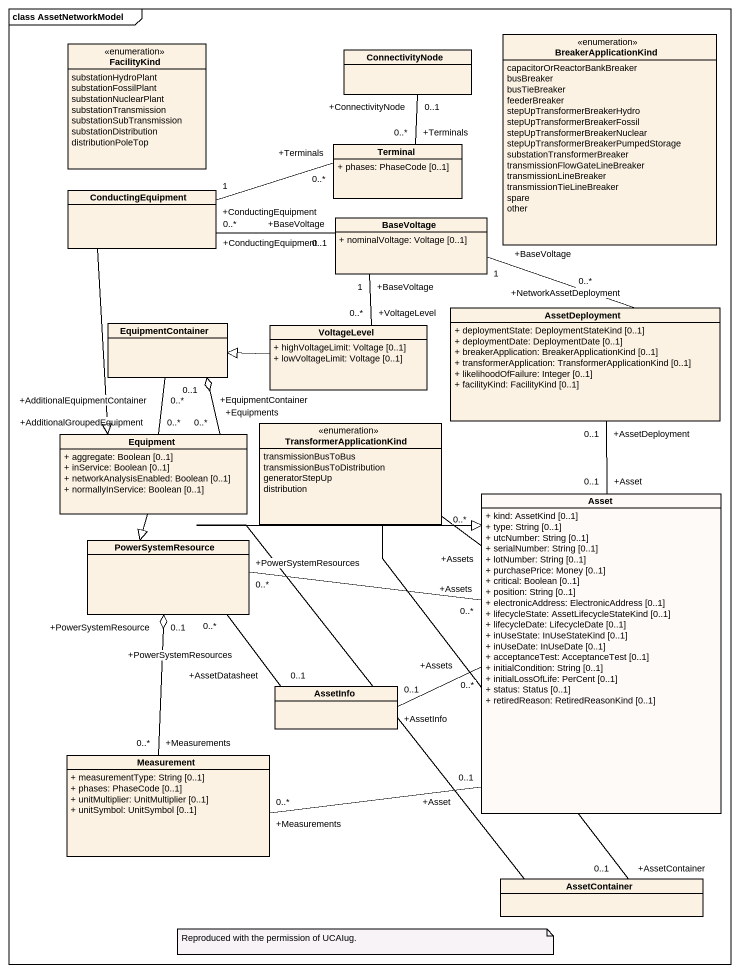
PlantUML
@startuml
mainframe class AssetNetworkModel
hide circle
hide empty members
skinparam classAttributeIconSize 0
enum FacilityKind {
  substationHydroPlant
  substationFossilPlant
  substationNuclearPlant
  substationTransmission
  substationSubTransmission
  substationDistribution
  distributionPoleTop
}
class ConnectivityNode #FCF2E3
enum BreakerApplicationKind {
  capacitorOrReactorBankBreaker
  busBreaker
  busTieBreaker
  feederBreaker
  stepUpTransformerBreakerHydro
  stepUpTransformerBreakerFossil
  stepUpTransformerBreakerNuclear
  stepUpTransformerBreakerPumpedStorage
  substationTransformerBreaker
  transmissionFlowGateLineBreaker
  transmissionLineBreaker
  transmissionTieLineBreaker
  spare
  other
}
class Terminal {
  + phases: PhaseCode [0..1]
}
class ConductingEquipment #FCF2E3
class BaseVoltage {
  + nominalVoltage: Voltage [0..1]
}
class EquipmentContainer
class AssetDeployment {
  + deploymentState: DeploymentStateKind [0..1]
  + deploymentDate: DeploymentDate [0..1]
  + breakerApplication: BreakerApplicationKind [0..1]
  + transformerApplication: TransformerApplicationKind [0..1]
  + likelihoodOfFailure: Integer [0..1]
  + facilityKind: FacilityKind [0..1]
}
class VoltageLevel {
  + highVoltageLimit: Voltage [0..1]
  + lowVoltageLimit: Voltage [0..1]
}
class Equipment #FCF2E3 {
  + aggregate: Boolean [0..1]
  + inService: Boolean [0..1]
  + networkAnalysisEnabled: Boolean [0..1]
  + normallyInService: Boolean [0..1]
}
enum TransformerApplicationKind {
  transmissionBusToBus
  transmissionBusToDistribution
  generatorStepUp
  distribution
}
class Asset #FEFAF7 {
  + kind: AssetKind [0..1]
  + type: String [0..1]
  + utcNumber: String [0..1]
  + serialNumber: String [0..1]
  + lotNumber: String [0..1]
  + purchasePrice: Money [0..1]
  + critical: Boolean [0..1]
  + position: String [0..1]
  + electronicAddress: ElectronicAddress [0..1]
  + lifecycleState: AssetLifecycleStateKind [0..1]
  + lifecycleDate: LifecycleDate [0..1]
  + inUseState: InUseStateKind [0..1]
  + inUseDate: InUseDate [0..1]
  + acceptanceTest: AcceptanceTest [0..1]
  + initialCondition: String [0..1]
  + initialLossOfLife: PerCent [0..1]
  + status: Status [0..1]
  + retiredReason: RetiredReasonKind [0..1]
}
class PowerSystemResource #FCF2E3
class AssetInfo
class Measurement #FCF2E3 {
  + measurementType: String [0..1]
  + phases: PhaseCode [0..1]
  + unitMultiplier: UnitMultiplier [0..1]
  + unitSymbol: UnitSymbol [0..1]
}
class AssetContainer
Terminal "+Terminals\n0..*" -up- "+ConnectivityNode\n0..1" ConnectivityNode
Terminal "+Terminals\n0..*" -left- "+ConductingEquipment\n1" ConductingEquipment
ConductingEquipment --|> Equipment
BaseVoltage "+BaseVoltage\n0..1" -left- "+ConductingEquipment\n0..*" ConductingEquipment
EquipmentContainer "+EquipmentContainer\n0..1" o-- "+Equipments\n0..*" Equipment
EquipmentContainer "+AdditionalEquipmentContainer\n0..*" -- "+AdditionalGroupedEquipment\n0..*" Equipment
AssetDeployment "+NetworkAssetDeployment\n0..*" -up- "+BaseVoltage\n1" BaseVoltage
VoltageLevel "+VoltageLevel\n0..*" -up- "+BaseVoltage\n1" BaseVoltage
VoltageLevel -left-|> EquipmentContainer
Equipment --|> PowerSystemResource
Asset "+Asset\n0..1" -up- "+AssetDeployment\n0..1" AssetDeployment
Asset "+Assets\n0..*" -left- "+PowerSystemResources\n0..*" PowerSystemResource
Asset "+Assets\n0..*" -left- "+AssetInfo\n0..1" AssetInfo
Asset "+Asset\n0..1" -left- "+Measurements\n0..*" Measurement
Asset "+Assets\n0..*" -- "+AssetContainer\n0..1" AssetContainer
PowerSystemResource "+PowerSystemResource\n0..1" o-- "+Measurements\n0..*" Measurement
AssetInfo "+AssetDatasheet\n0..1" -up- "+PowerSystemResources\n0..*" PowerSystemResource
AssetContainer -up-|> Asset
note as N1
  Reproduced with the permission of UCAIug.
end note
@enduml
